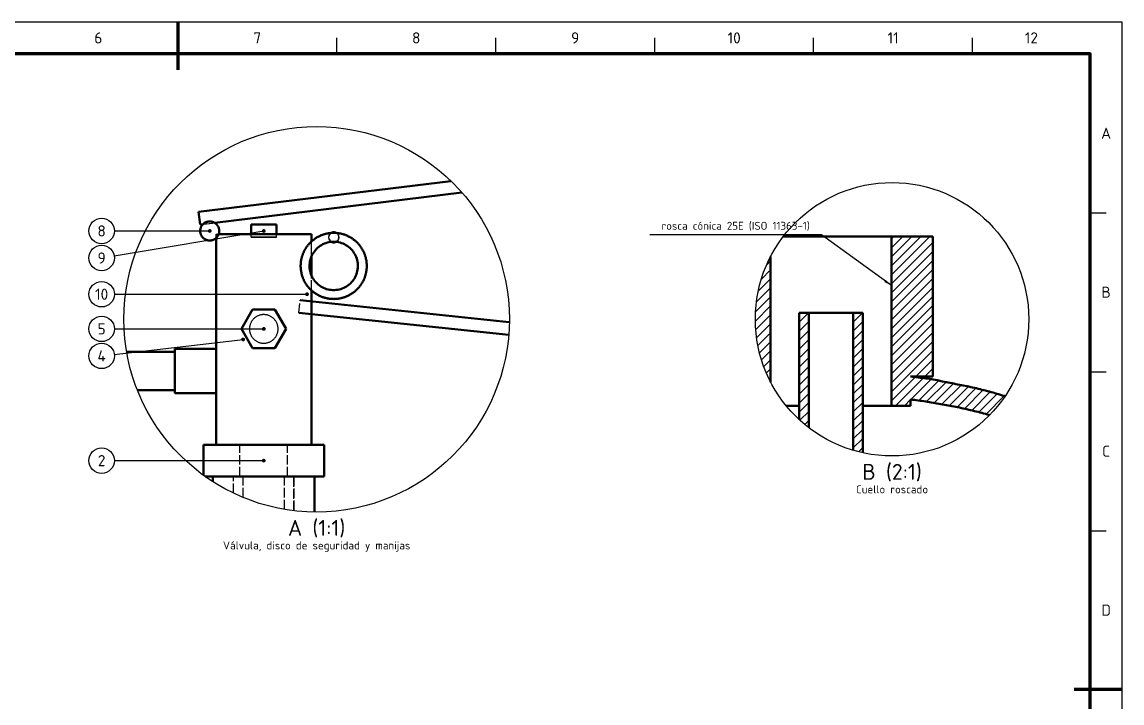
# Model space of a CAD drawing. Header units: millimetres. Extents: x 0 to 594, y 0 to 420.
# Drawn here: x 248 to 594, y 205.8 to 420 of the extents above; entities that cross this region are included whole.
import ezdxf
from ezdxf.enums import TextEntityAlignment as Align

# ---------------------------------------------------------------- set-up
doc = ezdxf.new("R2010")
doc.units = ezdxf.units.MM
doc.linetypes.add('ISO02-TRAZOS', pattern=[3.75, 3, -0.75])
for name, color, linetype, lineweight in [('01-VISIBLE', 7, 'CONTINUOUS', 50), ('02-OCULTA', 4, 'ISO02-TRAZOS', 25), ('05-RAYADO', 8, 'CONTINUOUS', 25), ('06-TEXTO', 7, 'CONTINUOUS', 25), ('07-RECUADRO', 7, 'CONTINUOUS', 70), ('08-FINA', 5, 'CONTINUOUS', 25)]:
    doc.layers.add(name, color=color, linetype=linetype, lineweight=lineweight)
doc.styles.add('ISO3098', font='isocpeur.ttf')

msp = doc.modelspace()

# ---------------------------------------------------------------- hatches: boundary and pattern name
at = {"layer": '05-RAYADO'}
h = msp.add_hatch(dxfattribs=at)
h.set_pattern_fill('ANSI31', scale=0.62992)
h.paths.add_polyline_path([(552.208, 296.43), (551.821, 296.536), (551.435, 296.64), (551.048, 296.743), (550.661, 296.846), (550.274, 296.947), (549.887, 297.048), (549.499, 297.147), (549.111, 297.246), (548.723, 297.343), (548.335, 297.44), (547.946, 297.536), (547.557, 297.63), (547.168, 297.724), (546.779, 297.817), (546.39, 297.909), (546, 298), (545.61, 298.09), (545.22, 298.179), (544.829, 298.268), (544.439, 298.355), (544.048, 298.442), (543.657, 298.527), (543.266, 298.612), (542.875, 298.695), (542.483, 298.778), (542.091, 298.86), (541.699, 298.941), (541.307, 299.022), (540.915, 299.101), (540.523, 299.179), (540.13, 299.257), (539.737, 299.333), (539.344, 299.409), (538.951, 299.484), (538.558, 299.558), (538.164, 299.631), (537.771, 299.703), (537.377, 299.774), (536.983, 299.845), (536.589, 299.915), (536.194, 299.983), (535.8, 300.051), (535.405, 300.118), (535.011, 300.184), (534.616, 300.25), (534.221, 300.314), (533.826, 300.378), (533.43, 300.441), (533.035, 300.503), (532.64, 300.564), (532.244, 300.624), (531.848, 300.683), (531.452, 300.742), (531.056, 300.8), (530.66, 300.856), (530.264, 300.912), (529.867, 300.968), (529.471, 301.022), (529.074, 301.076), (528.678, 301.128), (528.281, 301.18), (527.884, 301.231), (527.487, 301.281), (527.487, 299.284), (521.467, 299.284), (521.467, 352.5), (534.467, 352.5), (534.467, 308.5), (527.487, 308.5), (527.487, 308.498), (527.885, 308.448), (528.283, 308.399), (528.681, 308.349), (529.079, 308.3), (529.477, 308.25), (529.875, 308.2), (530.273, 308.15), (530.671, 308.1), (531.069, 308.05), (531.466, 307.999), (531.864, 307.949), (532.262, 307.898), (532.66, 307.846), (533.058, 307.794), (533.455, 307.742), (533.853, 307.689), (534.25, 307.635), (534.648, 307.58), (535.045, 307.523), (535.441, 307.462), (535.836, 307.395), (536.227, 307.303), (536.602, 307.163), (536.991, 307.063), (537.382, 306.977), (537.775, 306.895), (538.168, 306.816), (538.562, 306.738), (538.955, 306.662), (539.349, 306.586), (539.743, 306.51), (540.137, 306.434), (540.531, 306.359), (540.925, 306.283), (541.319, 306.208), (541.712, 306.132), (542.106, 306.056), (542.5, 305.98), (542.894, 305.903), (543.287, 305.826), (543.681, 305.748), (544.074, 305.669), (544.467, 305.59), (544.86, 305.51), (545.253, 305.429), (545.646, 305.348), (546.038, 305.264), (546.43, 305.18), (546.822, 305.094), (547.214, 305.007), (547.605, 304.918), (547.996, 304.828), (548.386, 304.736), (548.776, 304.643), (549.166, 304.549), (549.555, 304.453), (549.944, 304.355), (550.333, 304.256), (550.721, 304.155), (551.109, 304.053), (551.497, 303.949), (551.884, 303.845), (552.271, 303.738), (552.657, 303.631), (553.043, 303.523), (553.429, 303.414), (553.815, 303.303), (554.2, 303.192), (554.585, 303.081), (554.97, 302.969), (555.355, 302.856), (555.74, 302.742), (556.125, 302.628), (556.509, 302.514), (556.893, 302.398), (557.209, 302.303), (556.823, 301.74), (556.205, 300.885), (555.566, 300.045), (554.906, 299.221), (554.227, 298.414), (553.528, 297.623), (552.809, 296.85), (552.359, 296.389)])
h = msp.add_hatch(dxfattribs=at)
h.set_pattern_fill('ANSI31', scale=0.62992)
h.paths.add_polyline_path([(483.467, 306.765), (483.258, 307.167), (482.795, 308.115), (482.356, 309.075), (481.94, 310.045), (481.548, 311.025), (481.18, 312.014), (480.837, 313.012), (480.518, 314.018), (480.224, 315.031), (479.955, 316.052), (479.711, 317.079), (479.493, 318.111), (479.3, 319.149), (479.132, 320.191), (478.99, 321.236), (478.874, 322.285), (478.783, 323.337), (478.718, 324.39), (478.68, 325.445), (478.667, 326.5), (478.68, 327.555), (478.718, 328.61), (478.783, 329.663), (478.874, 330.715), (478.99, 331.764), (479.132, 332.809), (479.3, 333.851), (479.493, 334.889), (479.711, 335.921), (479.955, 336.948), (480.224, 337.969), (480.518, 338.982), (480.837, 339.988), (481.18, 340.986), (481.548, 341.975), (481.94, 342.955), (482.356, 343.925), (482.795, 344.885), (483.258, 345.833), (483.467, 346.235)])
h = msp.add_hatch(dxfattribs=at)
h.set_pattern_fill('ANSI31', scale=0.62992)
h.paths.add_polyline_path([(492.467, 328.5), (495.467, 328.5), (495.467, 292.407), (495.212, 292.601), (494.388, 293.261), (493.58, 293.94), (492.79, 294.639), (492.467, 294.939)])
h = msp.add_hatch(dxfattribs=at)
h.set_pattern_fill('ANSI31', scale=0.62992)
h.paths.add_polyline_path([(512.467, 328.5), (512.467, 284.498), (512.245, 284.545), (511.219, 284.789), (510.198, 285.058), (509.467, 285.27), (509.467, 328.5)])
at = {"layer": '08-FINA'}
h = msp.add_hatch(color=7, dxfattribs=at)
h.dxf.hatch_style = 1
edge = h.paths.add_edge_path()
edge.add_arc((307.042, 354.273), 0.6, 0, 360)
h = msp.add_hatch(color=7, dxfattribs=at)
h.dxf.hatch_style = 1
edge = h.paths.add_edge_path()
edge.add_arc((324.042, 354.273), 0.6, 0, 360)
h = msp.add_hatch(color=7, dxfattribs=at)
h.dxf.hatch_style = 1
h.paths.add_polyline_path([(521.467, 337.1), (519.68, 338.894), (519.21, 338.247)])
h = msp.add_hatch(color=7, dxfattribs=at)
h.dxf.hatch_style = 1
edge = h.paths.add_edge_path()
edge.add_arc((337.642, 334.373), 0.6, 0, 360)
h = msp.add_hatch(color=7, dxfattribs=at)
h.dxf.hatch_style = 1
edge = h.paths.add_edge_path()
edge.add_arc((324.042, 323.467), 0.6, 0, 360)
h = msp.add_hatch(color=7, dxfattribs=at)
h.dxf.hatch_style = 1
edge = h.paths.add_edge_path()
edge.add_arc((317.542, 320.155), 0.6, 0, 360)
h = msp.add_hatch(color=7, dxfattribs=at)
h.dxf.hatch_style = 1
edge = h.paths.add_edge_path()
edge.add_arc((324.042, 282.037), 0.6, 0, 360)

# ---------------------------------------------------------------- linework, layer by layer
at = {"layer": '01-VISIBLE'}
for points in [[(303.554, 360.244), (382.902, 369.986)], [(308.605, 356.834), (386.326, 366.377)], [(304.042, 356.273), (303.554, 360.244)], [(310.042, 354.273), (310.035, 354.474), (310.015, 354.673), (309.982, 354.871), (309.935, 355.066), (309.876, 355.258), (309.804, 355.445), (309.719, 355.626), (309.623, 355.802), (309.515, 355.971), (309.396, 356.133), (309.267, 356.286), (309.127, 356.43), (308.979, 356.564), (308.821, 356.689), (308.656, 356.802), (308.483, 356.904), (308.304, 356.995), (308.12, 357.073), (307.93, 357.139), (307.737, 357.192), (307.541, 357.232), (307.342, 357.258), (307.142, 357.272), (306.941, 357.272), (306.741, 357.258), (306.543, 357.232), (306.346, 357.192), (306.153, 357.139), (305.963, 357.073), (305.779, 356.995), (305.6, 356.904), (305.427, 356.802), (305.262, 356.689), (305.105, 356.564), (304.956, 356.43), (304.817, 356.286), (304.687, 356.133), (304.568, 355.971), (304.46, 355.802), (304.364, 355.626), (304.28, 355.445), (304.208, 355.258), (304.148, 355.066), (304.102, 354.871), (304.068, 354.673), (304.048, 354.474), (304.042, 354.273), (304.048, 354.073), (304.068, 353.874), (304.102, 353.676), (304.148, 353.481), (304.208, 353.289), (304.28, 353.102), (304.364, 352.92), (304.46, 352.745), (304.568, 352.576), (304.687, 352.414), (304.817, 352.261), (304.956, 352.117), (305.105, 351.982), (305.262, 351.858), (305.427, 351.745), (305.6, 351.643), (305.779, 351.552), (305.963, 351.474), (306.153, 351.408), (306.346, 351.355), (306.543, 351.315), (306.741, 351.289), (306.941, 351.275), (307.142, 351.275), (307.342, 351.289), (307.541, 351.315), (307.737, 351.355), (307.93, 351.408), (308.12, 351.474), (308.304, 351.552), (308.483, 351.643), (308.656, 351.745), (308.821, 351.858), (308.979, 351.982), (309.127, 352.117), (309.267, 352.261), (309.396, 352.414), (309.515, 352.576), (309.623, 352.745), (309.719, 352.92), (309.804, 353.102), (309.876, 353.289), (309.935, 353.481), (309.982, 353.676), (310.015, 353.874), (310.035, 354.073), (310.042, 354.273)], [(304.042, 356.273), (304.905, 356.379)], [(309.87, 353.273), (310.399, 353.273), (310.927, 353.273), (311.456, 353.273), (311.984, 353.273), (312.513, 353.273), (313.042, 353.273)], [(313.042, 353.273), (335.042, 353.273)], [(320.042, 356.273), (320.542, 356.273), (321.042, 356.273), (321.542, 356.273), (322.042, 356.273), (322.542, 356.273), (323.042, 356.273), (323.542, 356.273), (324.042, 356.273), (324.542, 356.273), (325.042, 356.273), (325.542, 356.273), (326.042, 356.273), (326.542, 356.273), (327.042, 356.273), (327.542, 356.273), (328.042, 356.273)], [(320.042, 353.273), (320.042, 356.273)], [(328.042, 353.273), (328.042, 356.273)], [(339.042, 353.273), (338.47, 353.273), (337.899, 353.273), (337.327, 353.273), (336.756, 353.273), (336.185, 353.273), (335.613, 353.273), (335.042, 353.273)], [(345.21, 353.64), (345.01, 353.622), (344.811, 353.6), (344.613, 353.575), (344.414, 353.545), (344.217, 353.512), (344.02, 353.475), (343.824, 353.434), (343.629, 353.39), (343.435, 353.341), (343.241, 353.289), (343.049, 353.234), (342.858, 353.174), (342.668, 353.111), (342.479, 353.044), (342.291, 352.974), (342.105, 352.9), (341.921, 352.822), (341.738, 352.741), (341.556, 352.656), (341.376, 352.568), (341.198, 352.477), (341.022, 352.382), (340.848, 352.284), (340.675, 352.182), (340.505, 352.077), (340.336, 351.969), (340.17, 351.857), (340.006, 351.743), (339.844, 351.625), (339.684, 351.504), (339.527, 351.38), (339.372, 351.253), (339.219, 351.123), (339.07, 350.99), (338.922, 350.855), (338.778, 350.716), (338.636, 350.575), (338.496, 350.431), (338.36, 350.284), (338.226, 350.135), (338.096, 349.983), (337.968, 349.829), (337.843, 349.672), (337.722, 349.513), (337.603, 349.352), (337.488, 349.189), (337.375, 349.023), (337.266, 348.855), (337.16, 348.685), (337.058, 348.513), (336.959, 348.339), (336.863, 348.163), (336.77, 347.985), (336.681, 347.806), (336.596, 347.625), (336.514, 347.442), (336.435, 347.258), (336.36, 347.072), (336.289, 346.885), (336.221, 346.697), (336.157, 346.507), (336.097, 346.316), (336.04, 346.124), (335.987, 345.931), (335.938, 345.737), (335.892, 345.542), (335.85, 345.346), (335.812, 345.15), (335.778, 344.952), (335.748, 344.754), (335.721, 344.556), (335.698, 344.357), (335.679, 344.158), (335.664, 343.958), (335.653, 343.758), (335.646, 343.558), (335.642, 343.358), (335.642, 343.157), (335.646, 342.957), (335.654, 342.757), (335.666, 342.557), (335.682, 342.358), (335.702, 342.158), (335.725, 341.959), (335.752, 341.761), (335.783, 341.563), (335.818, 341.366), (335.857, 341.17), (335.899, 340.974), (335.945, 340.779), (335.995, 340.585), (336.049, 340.392), (336.106, 340.2), (336.167, 340.009), (336.232, 339.82), (336.3, 339.632), (336.372, 339.445), (336.448, 339.259), (336.527, 339.075), (336.609, 338.893), (336.695, 338.712), (336.785, 338.533), (336.878, 338.356), (336.974, 338.18), (337.074, 338.007), (337.177, 337.835), (337.283, 337.665), (337.393, 337.498), (337.506, 337.332), (337.622, 337.169), (337.741, 337.008), (337.863, 336.849), (337.988, 336.693), (338.116, 336.539), (338.248, 336.388), (338.382, 336.239), (338.518, 336.093), (338.658, 335.949), (338.8, 335.809), (338.946, 335.671), (339.093, 335.535), (339.243, 335.403), (339.396, 335.274), (339.552, 335.147), (339.709, 335.024), (339.869, 334.903), (340.032, 334.786), (340.196, 334.672), (340.363, 334.561), (340.532, 334.453), (340.702, 334.349), (340.875, 334.248), (341.05, 334.15), (341.227, 334.055), (341.405, 333.964), (341.585, 333.877), (341.767, 333.793), (341.95, 333.712), (342.135, 333.635), (342.321, 333.562), (342.509, 333.492), (342.698, 333.426), (342.888, 333.363), (343.08, 333.304), (343.272, 333.249), (343.466, 333.198), (343.66, 333.15), (343.855, 333.106), (344.052, 333.066), (344.248, 333.029), (344.446, 332.997), (344.644, 332.968), (344.843, 332.943), (345.042, 332.922), (345.241, 332.904), (345.441, 332.891), (345.641, 332.881), (345.841, 332.875), (346.042, 332.873), (346.242, 332.875), (346.442, 332.881), (346.642, 332.891), (346.842, 332.904), (347.041, 332.922), (347.24, 332.943), (347.439, 332.968), (347.637, 332.997), (347.835, 333.029), (348.032, 333.066), (348.228, 333.106), (348.423, 333.15), (348.618, 333.198), (348.811, 333.249), (349.004, 333.304), (349.195, 333.363), (349.385, 333.426), (349.574, 333.492), (349.762, 333.562), (349.948, 333.635), (350.133, 333.712), (350.317, 333.793), (350.498, 333.877), (350.678, 333.964), (350.857, 334.055), (351.033, 334.15), (351.208, 334.248), (351.381, 334.349), (351.552, 334.453), (351.721, 334.561), (351.887, 334.672), (352.052, 334.786), (352.214, 334.903), (352.374, 335.024), (352.532, 335.147), (352.687, 335.274), (352.84, 335.403), (352.99, 335.535), (353.138, 335.671), (353.283, 335.809), (353.425, 335.949), (353.565, 336.093), (353.702, 336.239), (353.836, 336.388), (353.967, 336.539), (354.095, 336.693), (354.22, 336.849), (354.342, 337.008), (354.462, 337.169), (354.578, 337.332), (354.69, 337.498), (354.8, 337.665), (354.906, 337.835), (355.009, 338.007), (355.109, 338.18), (355.206, 338.356), (355.299, 338.533), (355.388, 338.712), (355.474, 338.893), (355.557, 339.075), (355.636, 339.259), (355.711, 339.445), (355.783, 339.632), (355.852, 339.82), (355.916, 340.009), (355.977, 340.2), (356.035, 340.392), (356.088, 340.585), (356.138, 340.779), (356.184, 340.974), (356.227, 341.17), (356.265, 341.366), (356.3, 341.563), (356.331, 341.761), (356.358, 341.959), (356.382, 342.158), (356.401, 342.358), (356.417, 342.557), (356.429, 342.757), (356.437, 342.957), (356.441, 343.157), (356.441, 343.358), (356.438, 343.558), (356.43, 343.758), (356.419, 343.958), (356.404, 344.158), (356.385, 344.357), (356.362, 344.556), (356.336, 344.754), (356.305, 344.952), (356.271, 345.15), (356.233, 345.346), (356.191, 345.542), (356.146, 345.737), (356.096, 345.931), (356.043, 346.124), (355.987, 346.316), (355.926, 346.507), (355.862, 346.697), (355.794, 346.885), (355.723, 347.072), (355.648, 347.258), (355.57, 347.442), (355.488, 347.625), (355.402, 347.806), (355.313, 347.985), (355.221, 348.163), (355.125, 348.339), (355.026, 348.513), (354.923, 348.685), (354.817, 348.855), (354.708, 349.023), (354.596, 349.189), (354.48, 349.352), (354.362, 349.513), (354.24, 349.672), (354.115, 349.829), (353.988, 349.983), (353.857, 350.135), (353.723, 350.284), (353.587, 350.431), (353.448, 350.575), (353.306, 350.716), (353.161, 350.855), (353.014, 350.99), (352.864, 351.123), (352.712, 351.253), (352.557, 351.38), (352.399, 351.504), (352.24, 351.625), (352.078, 351.743), (351.914, 351.857), (351.747, 351.969), (351.579, 352.077), (351.408, 352.182), (351.236, 352.284), (351.061, 352.382), (350.885, 352.477), (350.707, 352.568), (350.527, 352.656), (350.346, 352.741), (350.163, 352.822), (349.978, 352.9), (349.792, 352.974), (349.604, 353.044), (349.416, 353.111), (349.226, 353.174), (349.034, 353.234), (348.842, 353.289), (348.649, 353.341), (348.454, 353.39), (348.259, 353.434), (348.063, 353.475), (347.866, 353.512), (347.669, 353.545), (347.471, 353.575), (347.272, 353.6), (347.073, 353.622), (346.874, 353.64)], [(339.042, 350.965), (339.042, 353.273)], [(346.042, 353.873), (345.969, 353.872), (345.896, 353.867), (345.824, 353.859), (345.752, 353.847), (345.68, 353.832), (345.61, 353.814), (345.54, 353.793), (345.471, 353.768), (345.404, 353.741), (345.338, 353.71), (345.273, 353.677), (345.21, 353.64)], [(346.042, 353.673), (345.972, 353.673), (345.903, 353.673), (345.833, 353.671), (345.764, 353.67), (345.695, 353.668), (345.625, 353.665), (345.556, 353.662), (345.487, 353.659), (345.417, 353.655), (345.348, 353.65), (345.279, 353.645), (345.21, 353.64)], [(346.874, 353.64), (346.811, 353.677), (346.746, 353.71), (346.68, 353.741), (346.612, 353.768), (346.543, 353.793), (346.474, 353.814), (346.403, 353.832), (346.332, 353.847), (346.26, 353.859), (346.187, 353.867), (346.115, 353.872), (346.042, 353.873)], [(346.874, 353.64), (346.804, 353.645), (346.735, 353.65), (346.666, 353.655), (346.597, 353.659), (346.527, 353.662), (346.458, 353.665), (346.389, 353.668), (346.319, 353.67), (346.25, 353.671), (346.18, 353.673), (346.111, 353.673), (346.042, 353.673)], [(309.042, 287.037), (309.042, 352.037)], [(346.042, 350.873), (346.544, 350.857), (347.044, 350.807), (347.54, 350.724), (348.029, 350.609), (348.509, 350.462), (348.979, 350.283), (349.436, 350.073), (349.878, 349.834), (350.303, 349.566), (350.71, 349.271), (351.096, 348.949), (351.46, 348.603), (351.8, 348.233), (352.115, 347.842), (352.404, 347.43), (352.665, 347.001), (352.897, 346.555), (353.099, 346.095), (353.27, 345.622), (353.409, 345.139), (353.516, 344.648), (353.591, 344.151), (353.632, 343.65), (353.641, 343.148), (353.616, 342.646), (353.558, 342.147), (353.467, 341.652), (353.343, 341.165), (353.188, 340.687), (353.002, 340.221), (352.785, 339.767), (352.538, 339.329), (352.263, 338.909), (351.961, 338.507), (351.633, 338.126), (351.281, 337.768), (350.905, 337.434), (350.509, 337.125), (350.093, 336.843), (349.659, 336.589), (349.209, 336.365), (348.746, 336.171), (348.27, 336.008), (347.785, 335.876), (347.293, 335.777), (346.794, 335.711), (346.293, 335.678), (345.79, 335.678), (345.289, 335.711), (344.791, 335.777), (344.298, 335.876), (343.813, 336.008), (343.338, 336.171), (342.874, 336.365), (342.424, 336.589), (341.991, 336.843), (341.574, 337.125), (341.178, 337.434), (340.803, 337.768), (340.45, 338.126), (340.122, 338.507), (339.82, 338.909), (339.545, 339.329), (339.299, 339.767), (339.082, 340.221), (338.895, 340.687), (338.74, 341.165), (338.617, 341.652), (338.526, 342.147), (338.468, 342.646), (338.443, 343.148), (338.451, 343.65), (338.493, 344.151), (338.567, 344.648), (338.674, 345.139), (338.814, 345.622), (338.985, 346.095), (339.187, 346.555), (339.418, 347.001), (339.679, 347.43), (339.968, 347.842), (340.283, 348.233), (340.623, 348.603), (340.987, 348.949), (341.374, 349.271), (341.78, 349.566), (342.205, 349.834), (342.647, 350.073), (343.104, 350.283), (343.574, 350.462), (344.054, 350.609), (344.544, 350.724), (345.039, 350.807), (345.539, 350.857), (346.042, 350.873)], [(346.042, 350.873), (345.982, 350.873), (345.923, 350.873), (345.864, 350.871), (345.804, 350.87), (345.745, 350.868), (345.686, 350.865), (345.627, 350.862), (345.567, 350.859), (345.508, 350.855), (345.449, 350.85), (345.39, 350.845), (345.331, 350.84)], [(345.331, 350.84), (345.443, 350.79), (345.558, 350.748), (345.677, 350.716), (345.797, 350.692), (345.919, 350.678), (346.042, 350.673), (346.164, 350.678), (346.286, 350.692), (346.407, 350.716), (346.525, 350.748), (346.641, 350.79), (346.753, 350.84)], [(346.753, 350.84), (346.694, 350.845), (346.634, 350.85), (346.575, 350.855), (346.516, 350.859), (346.457, 350.862), (346.398, 350.865), (346.338, 350.868), (346.279, 350.87), (346.22, 350.871), (346.16, 350.873), (346.101, 350.873), (346.042, 350.873)], [(521.467, 352.5), (520.863, 352.5), (520.26, 352.5), (519.657, 352.5), (519.054, 352.5), (518.451, 352.5), (517.848, 352.5), (517.244, 352.5), (516.641, 352.5), (516.038, 352.5), (515.435, 352.5), (514.832, 352.5), (514.229, 352.5), (513.625, 352.5), (513.022, 352.5), (512.419, 352.5), (511.816, 352.5), (511.213, 352.5), (510.61, 352.5), (510.006, 352.5), (509.403, 352.5), (508.8, 352.5), (508.197, 352.5), (507.594, 352.5), (506.99, 352.5), (506.387, 352.5), (505.784, 352.5), (505.181, 352.5), (504.578, 352.5), (503.975, 352.5), (503.371, 352.5), (502.768, 352.5), (502.165, 352.5), (501.562, 352.5), (500.959, 352.5), (500.356, 352.5), (499.752, 352.5), (499.149, 352.5), (498.546, 352.5), (497.943, 352.5), (497.34, 352.5), (496.737, 352.5), (496.133, 352.5), (495.53, 352.5), (494.927, 352.5), (494.324, 352.5), (493.721, 352.5), (493.117, 352.5), (492.514, 352.5), (491.911, 352.5), (491.308, 352.5), (490.705, 352.5), (490.102, 352.5), (489.498, 352.5), (488.895, 352.5), (488.292, 352.5), (487.689, 352.5), (487.422, 352.5)], [(534.467, 352.5), (521.467, 352.5)], [(521.467, 352.5), (521.467, 299.284)], [(534.467, 308.5), (534.467, 352.5)], [(339.042, 340.314), (339.042, 346.233)], [(483.467, 306.765), (483.467, 346.235)], [(335.482, 332.5), (401.28, 325.584)], [(339.042, 287.037), (339.042, 335.582)], [(320.542, 329.529), (317.042, 323.467)], [(327.542, 329.529), (320.542, 329.529)], [(331.042, 323.467), (327.542, 329.529)], [(335.064, 328.522), (401.088, 321.582)], [(492.467, 294.939), (492.467, 328.5)], [(495.467, 328.5), (492.467, 328.5)], [(509.467, 328.5), (508.858, 328.5), (508.249, 328.5), (507.641, 328.5), (507.032, 328.5), (506.423, 328.5), (505.814, 328.5), (505.206, 328.5), (504.597, 328.5), (503.988, 328.5), (503.38, 328.5), (502.771, 328.5), (502.162, 328.5), (501.554, 328.5), (500.945, 328.5), (500.336, 328.5), (499.728, 328.5), (499.119, 328.5), (498.51, 328.5), (497.901, 328.5), (497.293, 328.5), (496.684, 328.5), (496.075, 328.5), (495.467, 328.5)], [(495.467, 292.407), (495.467, 328.5)], [(512.467, 328.5), (509.467, 328.5)], [(509.467, 285.27), (509.467, 328.5)], [(512.467, 284.498), (512.467, 328.5)], [(317.042, 323.467), (320.542, 317.405)], [(327.542, 317.405), (331.042, 323.467)], [(296.042, 316.22), (280.921, 316.22)], [(296.042, 303.22), (296.042, 303.72), (296.042, 304.22), (296.042, 304.72), (296.042, 305.22), (296.042, 305.72), (296.042, 306.22), (296.042, 306.72), (296.042, 307.22), (296.042, 307.72), (296.042, 308.22), (296.042, 308.72), (296.042, 309.22), (296.042, 309.72), (296.042, 310.22), (296.042, 310.72), (296.042, 311.22), (296.042, 311.72), (296.042, 312.22), (296.042, 312.72), (296.042, 313.22), (296.042, 313.72), (296.042, 314.22), (296.042, 314.72), (296.042, 315.22), (296.042, 315.72), (296.042, 316.22), (296.042, 316.72), (296.042, 317.22)], [(309.042, 317.22), (296.042, 317.22)], [(320.542, 317.405), (327.542, 317.405)], [(527.487, 308.498), (527.487, 308.5)], [(534.467, 308.5), (527.487, 308.5)], [(534.467, 308.5), (533.832, 308.5), (533.198, 308.5), (532.563, 308.5), (531.928, 308.5), (531.294, 308.5), (530.659, 308.5), (530.025, 308.5), (529.39, 308.5), (528.756, 308.5), (528.121, 308.5), (527.487, 308.5)], [(557.209, 302.303), (556.893, 302.398), (556.317, 302.571), (555.74, 302.742), (555.163, 302.912), (554.585, 303.081), (554.007, 303.248), (553.429, 303.414), (552.85, 303.577), (552.271, 303.738), (551.69, 303.897), (551.109, 304.053), (550.527, 304.206), (549.944, 304.355), (549.361, 304.501), (548.776, 304.643), (548.191, 304.782), (547.605, 304.918), (547.018, 305.051), (546.43, 305.18), (545.842, 305.306), (545.253, 305.429), (544.664, 305.55), (544.074, 305.669), (543.484, 305.787), (542.894, 305.903), (542.303, 306.018), (541.712, 306.132), (541.122, 306.245), (540.531, 306.359), (539.94, 306.472), (539.349, 306.586), (538.758, 306.7), (538.168, 306.816), (537.579, 306.936), (536.991, 307.063), (536.413, 307.229), (535.836, 307.395), (535.243, 307.493), (534.648, 307.58), (534.052, 307.662), (533.455, 307.742), (532.859, 307.82), (532.262, 307.898), (531.665, 307.974), (531.069, 308.05), (530.472, 308.125), (529.875, 308.2), (529.278, 308.275), (528.681, 308.349), (528.084, 308.424), (527.487, 308.498)], [(296.042, 304.22), (284.288, 304.22)], [(309.042, 303.22), (296.042, 303.22)], [(527.487, 299.284), (527.487, 301.281)], [(527.487, 301.281), (528.082, 301.206), (528.678, 301.128), (529.273, 301.049), (529.867, 300.968), (530.462, 300.885), (531.056, 300.8), (531.65, 300.713), (532.244, 300.624), (532.837, 300.533), (533.43, 300.441), (534.023, 300.346), (534.616, 300.25), (535.208, 300.151), (535.8, 300.051), (536.392, 299.949), (536.983, 299.845), (537.574, 299.739), (538.164, 299.631), (538.754, 299.521), (539.344, 299.409), (539.934, 299.295), (540.523, 299.179), (541.111, 299.061), (541.699, 298.941), (542.287, 298.819), (542.875, 298.695), (543.462, 298.57), (544.048, 298.442), (544.634, 298.311), (545.22, 298.179), (545.805, 298.045), (546.39, 297.909), (546.974, 297.771), (547.557, 297.63), (548.141, 297.488), (548.723, 297.343), (549.305, 297.196), (549.887, 297.048), (550.468, 296.896), (551.048, 296.743), (551.628, 296.588), (552.208, 296.43), (552.359, 296.389)], [(492.467, 299.284), (491.867, 299.284), (491.267, 299.284), (490.667, 299.284), (490.067, 299.284), (489.467, 299.284), (488.867, 299.284), (488.377, 299.284)], [(521.467, 299.284), (520.867, 299.284), (520.267, 299.284), (519.667, 299.284), (519.067, 299.284), (518.467, 299.284), (517.867, 299.284), (517.267, 299.284), (516.667, 299.284), (516.067, 299.284), (515.467, 299.284), (514.867, 299.284), (514.267, 299.284), (513.667, 299.284), (513.067, 299.284), (512.467, 299.284)], [(527.487, 299.284), (521.467, 299.284)], [(305.042, 287.037), (305.542, 287.037), (306.042, 287.037), (306.542, 287.037), (307.042, 287.037), (307.542, 287.037), (308.042, 287.037), (308.542, 287.037), (309.042, 287.037), (309.542, 287.037), (310.042, 287.037), (310.542, 287.037), (311.042, 287.037), (311.542, 287.037), (312.042, 287.037), (312.542, 287.037), (313.042, 287.037), (313.542, 287.037), (314.042, 287.037), (314.542, 287.037), (315.042, 287.037), (315.542, 287.037), (316.042, 287.037), (316.542, 287.037), (317.042, 287.037), (317.542, 287.037), (318.042, 287.037), (318.542, 287.037), (319.042, 287.037), (319.542, 287.037), (320.042, 287.037), (320.542, 287.037), (321.042, 287.037), (321.542, 287.037), (322.042, 287.037), (322.542, 287.037), (323.042, 287.037), (323.542, 287.037), (324.042, 287.037), (324.542, 287.037), (325.042, 287.037), (325.542, 287.037), (326.042, 287.037), (326.542, 287.037), (327.042, 287.037), (327.542, 287.037), (328.042, 287.037), (328.542, 287.037), (329.042, 287.037), (329.542, 287.037), (330.042, 287.037), (330.542, 287.037), (331.042, 287.037), (331.542, 287.037), (332.042, 287.037), (332.542, 287.037), (333.042, 287.037), (333.542, 287.037), (334.042, 287.037), (334.542, 287.037), (335.042, 287.037), (335.542, 287.037), (336.042, 287.037), (336.542, 287.037), (337.042, 287.037), (337.542, 287.037), (338.042, 287.037), (338.542, 287.037), (339.042, 287.037), (339.542, 287.037), (340.042, 287.037), (340.542, 287.037), (341.042, 287.037), (341.542, 287.037), (342.042, 287.037), (342.542, 287.037), (343.042, 287.037)], [(305.042, 277.452), (305.042, 287.037)], [(343.042, 277.037), (343.042, 287.037)], [(305.615, 277.037), (306.042, 277.037), (306.542, 277.037), (307.042, 277.037), (307.542, 277.037), (308.042, 277.037), (308.542, 277.037), (309.042, 277.037), (309.542, 277.037), (310.042, 277.037), (310.542, 277.037), (311.042, 277.037), (311.542, 277.037), (312.042, 277.037), (312.542, 277.037), (313.042, 277.037), (313.542, 277.037), (314.042, 277.037), (314.542, 277.037), (315.042, 277.037), (315.542, 277.037), (316.042, 277.037), (316.542, 277.037), (317.042, 277.037), (317.542, 277.037), (318.042, 277.037), (318.542, 277.037), (319.042, 277.037), (319.542, 277.037), (320.042, 277.037), (320.542, 277.037), (321.042, 277.037), (321.542, 277.037), (322.042, 277.037), (322.542, 277.037), (323.042, 277.037), (323.542, 277.037), (324.042, 277.037), (324.542, 277.037), (325.042, 277.037), (325.542, 277.037), (326.042, 277.037), (326.542, 277.037), (327.042, 277.037), (327.542, 277.037), (328.042, 277.037), (328.542, 277.037), (329.042, 277.037), (329.542, 277.037), (330.042, 277.037), (330.542, 277.037), (331.042, 277.037), (331.542, 277.037), (332.042, 277.037), (332.542, 277.037), (333.042, 277.037), (333.542, 277.037), (334.042, 277.037), (334.542, 277.037), (335.042, 277.037), (335.542, 277.037), (336.042, 277.037), (336.542, 277.037), (337.042, 277.037), (337.542, 277.037), (338.042, 277.037), (338.542, 277.037), (339.042, 277.037), (339.542, 277.037), (340.042, 277.037), (340.542, 277.037), (341.042, 277.037), (341.542, 277.037), (342.042, 277.037), (342.542, 277.037), (343.042, 277.037)], [(308.042, 275.405), (308.042, 277.037)], [(340.042, 265.883), (340.042, 277.037)]]:
    msp.add_lwpolyline(points, dxfattribs=at)
at = {"layer": '02-OCULTA'}
for points in [[(303.554, 360.244), (382.902, 369.986)], [(304.042, 356.273), (386.326, 366.377)], [(304.042, 356.273), (303.554, 360.244)], [(310.042, 354.273), (310.035, 354.474), (310.015, 354.673), (309.982, 354.871), (309.935, 355.066), (309.876, 355.258), (309.804, 355.445), (309.719, 355.626), (309.623, 355.802), (309.515, 355.971), (309.396, 356.133), (309.267, 356.286), (309.127, 356.43), (308.979, 356.564), (308.821, 356.689), (308.656, 356.802), (308.483, 356.904), (308.304, 356.995), (308.12, 357.073), (307.93, 357.139), (307.737, 357.192), (307.541, 357.232), (307.342, 357.258), (307.142, 357.272), (306.941, 357.272), (306.741, 357.258), (306.543, 357.232), (306.346, 357.192), (306.153, 357.139), (305.963, 357.073), (305.779, 356.995), (305.6, 356.904), (305.427, 356.802), (305.262, 356.689), (305.105, 356.564), (304.956, 356.43), (304.817, 356.286), (304.687, 356.133), (304.568, 355.971), (304.46, 355.802), (304.364, 355.626), (304.28, 355.445), (304.208, 355.258), (304.148, 355.066), (304.102, 354.871), (304.068, 354.673), (304.048, 354.474), (304.042, 354.273), (304.048, 354.073), (304.068, 353.874), (304.102, 353.676), (304.148, 353.481), (304.208, 353.289), (304.28, 353.102), (304.364, 352.92), (304.46, 352.745), (304.568, 352.576), (304.687, 352.414), (304.817, 352.261), (304.956, 352.117), (305.105, 351.982), (305.262, 351.858), (305.427, 351.745), (305.6, 351.643), (305.779, 351.552), (305.963, 351.474), (306.153, 351.408), (306.346, 351.355), (306.543, 351.315), (306.741, 351.289), (306.941, 351.275), (307.142, 351.275), (307.342, 351.289), (307.541, 351.315), (307.737, 351.355), (307.93, 351.408), (308.12, 351.474), (308.304, 351.552), (308.483, 351.643), (308.656, 351.745), (308.821, 351.858), (308.979, 351.982), (309.127, 352.117), (309.267, 352.261), (309.396, 352.414), (309.515, 352.576), (309.623, 352.745), (309.719, 352.92), (309.804, 353.102), (309.876, 353.289), (309.935, 353.481), (309.982, 353.676), (310.015, 353.874), (310.035, 354.073), (310.042, 354.273)], [(304.905, 356.379), (308.605, 356.834)], [(309.042, 352.037), (309.042, 353.273)], [(309.042, 287.037), (309.042, 353.273)], [(309.042, 353.273), (309.18, 353.273), (309.318, 353.273), (309.456, 353.273), (309.594, 353.273), (309.732, 353.273), (309.87, 353.273)], [(309.042, 353.273), (309.542, 353.273), (310.042, 353.273), (310.542, 353.273), (311.042, 353.273), (311.542, 353.273), (312.042, 353.273), (312.542, 353.273), (313.042, 353.273)], [(313.042, 353.273), (335.042, 353.273)], [(328.042, 356.273), (327.542, 356.273), (327.042, 356.273), (326.542, 356.273), (326.042, 356.273), (325.542, 356.273), (325.042, 356.273), (324.542, 356.273), (324.042, 356.273), (323.542, 356.273), (323.042, 356.273), (322.542, 356.273), (322.042, 356.273), (321.542, 356.273), (321.042, 356.273), (320.542, 356.273), (320.042, 356.273)], [(320.042, 352.273), (320.042, 353.273)], [(328.042, 352.273), (328.042, 353.273)], [(339.042, 353.273), (338.542, 353.273), (338.042, 353.273), (337.542, 353.273), (337.042, 353.273), (336.542, 353.273), (336.042, 353.273), (335.542, 353.273), (335.042, 353.273)], [(339.042, 287.037), (339.042, 353.273)], [(347.642, 352.273), (347.629, 352.474), (347.591, 352.671), (347.529, 352.862), (347.444, 353.044), (347.336, 353.214), (347.208, 353.369), (347.062, 353.506), (346.899, 353.624), (346.723, 353.721), (346.536, 353.795), (346.341, 353.845), (346.142, 353.87), (345.941, 353.87), (345.742, 353.845), (345.547, 353.795), (345.36, 353.721), (345.184, 353.624), (345.022, 353.506), (344.875, 353.369), (344.747, 353.214), (344.64, 353.044), (344.554, 352.862), (344.492, 352.671), (344.454, 352.474), (344.442, 352.273), (344.454, 352.073), (344.492, 351.876), (344.554, 351.684), (344.64, 351.503), (344.747, 351.333), (344.875, 351.178), (345.022, 351.041), (345.184, 350.923), (345.36, 350.826), (345.547, 350.752), (345.742, 350.702), (345.941, 350.677), (346.142, 350.677), (346.341, 350.702), (346.536, 350.752), (346.723, 350.826), (346.899, 350.923), (347.062, 351.041), (347.208, 351.178), (347.336, 351.333), (347.444, 351.503), (347.529, 351.684), (347.591, 351.876), (347.629, 352.073), (347.642, 352.273)], [(345.21, 353.64), (344.786, 353.265), (344.519, 352.765), (344.443, 352.204), (344.567, 351.652), (344.876, 351.177), (345.331, 350.84)], [(346.874, 353.64), (347.298, 353.265), (347.564, 352.765), (347.64, 352.204), (347.516, 351.652), (347.207, 351.177), (346.753, 350.84)], [(328.042, 352.273), (327.542, 352.273), (327.042, 352.273), (326.542, 352.273), (326.042, 352.273), (325.542, 352.273), (325.042, 352.273), (324.542, 352.273), (324.042, 352.273), (323.542, 352.273), (323.042, 352.273), (322.542, 352.273), (322.042, 352.273), (321.542, 352.273), (321.042, 352.273), (320.542, 352.273), (320.042, 352.273)], [(320.042, 352.273), (320.542, 352.273), (321.042, 352.273), (321.542, 352.273), (322.042, 352.273), (322.542, 352.273), (323.042, 352.273), (323.542, 352.273), (324.042, 352.273), (324.542, 352.273), (325.042, 352.273), (325.542, 352.273), (326.042, 352.273), (326.542, 352.273), (327.042, 352.273), (327.542, 352.273), (328.042, 352.273)], [(339.042, 346.233), (339.042, 350.965)], [(339.042, 335.582), (339.042, 340.314)], [(335.064, 328.522), (335.482, 332.5)], [(335.064, 328.522), (335.482, 332.5)], [(335.482, 332.5), (401.28, 325.584)], [(320.542, 329.529), (317.042, 323.467)], [(327.542, 329.529), (320.542, 329.529)], [(331.042, 323.467), (327.542, 329.529)], [(328.542, 323.467), (328.537, 323.668), (328.524, 323.868), (328.502, 324.067), (328.47, 324.265), (328.43, 324.462), (328.382, 324.656), (328.325, 324.848), (328.259, 325.038), (328.185, 325.224), (328.102, 325.407), (328.012, 325.586), (327.913, 325.761), (327.807, 325.931), (327.694, 326.096), (327.573, 326.256), (327.446, 326.411), (327.311, 326.559), (327.17, 326.702), (327.023, 326.838), (326.87, 326.968), (326.711, 327.09), (326.547, 327.205), (326.378, 327.313), (326.204, 327.414), (326.026, 327.506), (325.844, 327.59), (325.659, 327.667), (325.47, 327.734), (325.279, 327.794), (325.085, 327.845), (324.889, 327.887), (324.691, 327.92), (324.492, 327.945), (324.292, 327.96), (324.092, 327.967), (323.891, 327.965), (323.691, 327.954), (323.492, 327.934), (323.293, 327.905), (323.096, 327.867), (322.901, 327.82), (322.708, 327.765), (322.518, 327.702), (322.331, 327.63), (322.147, 327.549), (321.968, 327.461), (321.792, 327.364), (321.62, 327.26), (321.454, 327.149), (321.292, 327.03), (321.136, 326.904), (320.986, 326.771), (320.842, 326.631), (320.704, 326.486), (320.573, 326.334), (320.449, 326.177), (320.332, 326.014), (320.222, 325.846), (320.12, 325.674), (320.025, 325.497), (319.939, 325.316), (319.861, 325.131), (319.791, 324.943), (319.729, 324.753), (319.676, 324.559), (319.632, 324.364), (319.596, 324.166), (319.57, 323.968), (319.552, 323.768), (319.543, 323.568), (319.543, 323.367), (319.552, 323.167), (319.57, 322.967), (319.596, 322.768), (319.632, 322.571), (319.676, 322.375), (319.729, 322.182), (319.791, 321.991), (319.861, 321.803), (319.939, 321.619), (320.025, 321.438), (320.12, 321.261), (320.222, 321.088), (320.332, 320.921), (320.449, 320.758), (320.573, 320.6), (320.704, 320.449), (320.842, 320.303), (320.986, 320.164), (321.136, 320.031), (321.292, 319.905), (321.454, 319.786), (321.62, 319.674), (321.792, 319.57), (321.968, 319.474), (322.147, 319.385), (322.331, 319.305), (322.518, 319.233), (322.708, 319.169), (322.901, 319.114), (323.096, 319.068), (323.293, 319.03), (323.492, 319.001), (323.691, 318.981), (323.891, 318.97), (324.092, 318.968), (324.292, 318.974), (324.492, 318.99), (324.691, 319.014), (324.889, 319.048), (325.085, 319.09), (325.279, 319.141), (325.47, 319.2), (325.659, 319.268), (325.844, 319.344), (326.026, 319.429), (326.204, 319.521), (326.378, 319.621), (326.547, 319.729), (326.711, 319.844), (326.87, 319.967), (327.023, 320.096), (327.17, 320.233), (327.311, 320.375), (327.446, 320.524), (327.573, 320.678), (327.694, 320.838), (327.807, 321.004), (327.913, 321.174), (328.012, 321.349), (328.102, 321.528), (328.185, 321.711), (328.259, 321.897), (328.325, 322.086), (328.382, 322.278), (328.43, 322.473), (328.47, 322.669), (328.502, 322.867), (328.524, 323.067), (328.537, 323.267), (328.542, 323.467)], [(328.542, 323.467), (328.537, 323.668), (328.524, 323.868), (328.502, 324.067), (328.47, 324.265), (328.43, 324.462), (328.382, 324.656), (328.325, 324.848), (328.259, 325.038), (328.185, 325.224), (328.102, 325.407), (328.012, 325.586), (327.913, 325.761), (327.807, 325.931), (327.694, 326.096), (327.573, 326.256), (327.446, 326.411), (327.311, 326.559), (327.17, 326.702), (327.023, 326.838), (326.87, 326.968), (326.711, 327.09), (326.547, 327.205), (326.378, 327.313), (326.204, 327.414), (326.026, 327.506), (325.844, 327.59), (325.659, 327.667), (325.47, 327.734), (325.279, 327.794), (325.085, 327.845), (324.889, 327.887), (324.691, 327.92), (324.492, 327.945), (324.292, 327.96), (324.092, 327.967), (323.891, 327.965), (323.691, 327.954), (323.492, 327.934), (323.293, 327.905), (323.096, 327.867), (322.901, 327.82), (322.708, 327.765), (322.518, 327.702), (322.331, 327.63), (322.147, 327.549), (321.968, 327.461), (321.792, 327.364), (321.62, 327.26), (321.454, 327.149), (321.292, 327.03), (321.136, 326.904), (320.986, 326.771), (320.842, 326.631), (320.704, 326.486), (320.573, 326.334), (320.449, 326.177), (320.332, 326.014), (320.222, 325.846), (320.12, 325.674), (320.025, 325.497), (319.939, 325.316), (319.861, 325.131), (319.791, 324.943), (319.729, 324.753), (319.676, 324.559), (319.632, 324.364), (319.596, 324.166), (319.57, 323.968), (319.552, 323.768), (319.543, 323.568), (319.543, 323.367), (319.552, 323.167), (319.57, 322.967), (319.596, 322.768), (319.632, 322.571), (319.676, 322.375), (319.729, 322.182), (319.791, 321.991), (319.861, 321.803), (319.939, 321.619), (320.025, 321.438), (320.12, 321.261), (320.222, 321.088), (320.332, 320.921), (320.449, 320.758), (320.573, 320.6), (320.704, 320.449), (320.842, 320.303), (320.986, 320.164), (321.136, 320.031), (321.292, 319.905), (321.454, 319.786), (321.62, 319.674), (321.792, 319.57), (321.968, 319.474), (322.147, 319.385), (322.331, 319.305), (322.518, 319.233), (322.708, 319.169), (322.901, 319.114), (323.096, 319.068), (323.293, 319.03), (323.492, 319.001), (323.691, 318.981), (323.891, 318.97), (324.092, 318.968), (324.292, 318.974), (324.492, 318.99), (324.691, 319.014), (324.889, 319.048), (325.085, 319.09), (325.279, 319.141), (325.47, 319.2), (325.659, 319.268), (325.844, 319.344), (326.026, 319.429), (326.204, 319.521), (326.378, 319.621), (326.547, 319.729), (326.711, 319.844), (326.87, 319.967), (327.023, 320.096), (327.17, 320.233), (327.311, 320.375), (327.446, 320.524), (327.573, 320.678), (327.694, 320.838), (327.807, 321.004), (327.913, 321.174), (328.012, 321.349), (328.102, 321.528), (328.185, 321.711), (328.259, 321.897), (328.325, 322.086), (328.382, 322.278), (328.43, 322.473), (328.47, 322.669), (328.502, 322.867), (328.524, 323.067), (328.537, 323.267), (328.542, 323.467)], [(335.064, 328.522), (401.088, 321.582)], [(317.042, 323.467), (320.542, 317.405)], [(327.542, 317.405), (331.042, 323.467)], [(296.042, 317.22), (296.042, 316.72), (296.042, 316.22), (296.042, 315.72), (296.042, 315.22), (296.042, 314.72), (296.042, 314.22), (296.042, 313.72), (296.042, 313.22), (296.042, 312.72), (296.042, 312.22), (296.042, 311.72), (296.042, 311.22), (296.042, 310.72), (296.042, 310.22), (296.042, 309.72), (296.042, 309.22), (296.042, 308.72), (296.042, 308.22), (296.042, 307.72), (296.042, 307.22), (296.042, 306.72), (296.042, 306.22), (296.042, 305.72), (296.042, 305.22), (296.042, 304.72), (296.042, 304.22), (296.042, 303.72), (296.042, 303.22)], [(296.042, 304.22), (296.042, 304.72), (296.042, 305.22), (296.042, 305.72), (296.042, 306.22), (296.042, 306.72), (296.042, 307.22), (296.042, 307.72), (296.042, 308.22), (296.042, 308.72), (296.042, 309.22), (296.042, 309.72), (296.042, 310.22), (296.042, 310.72), (296.042, 311.22), (296.042, 311.72), (296.042, 312.22), (296.042, 312.72), (296.042, 313.22), (296.042, 313.72), (296.042, 314.22), (296.042, 314.72), (296.042, 315.22), (296.042, 315.72), (296.042, 316.22)], [(296.042, 316.22), (296.042, 315.72), (296.042, 315.22), (296.042, 314.72), (296.042, 314.22), (296.042, 313.72), (296.042, 313.22), (296.042, 312.72), (296.042, 312.22), (296.042, 311.72), (296.042, 311.22), (296.042, 310.72), (296.042, 310.22), (296.042, 309.72), (296.042, 309.22), (296.042, 308.72), (296.042, 308.22), (296.042, 307.72), (296.042, 307.22), (296.042, 306.72), (296.042, 306.22), (296.042, 305.72), (296.042, 305.22), (296.042, 304.72), (296.042, 304.22)], [(309.042, 303.22), (309.042, 303.72), (309.042, 304.22), (309.042, 304.72), (309.042, 305.22), (309.042, 305.72), (309.042, 306.22), (309.042, 306.72), (309.042, 307.22), (309.042, 307.72), (309.042, 308.22), (309.042, 308.72), (309.042, 309.22), (309.042, 309.72), (309.042, 310.22), (309.042, 310.72), (309.042, 311.22), (309.042, 311.72), (309.042, 312.22), (309.042, 312.72), (309.042, 313.22), (309.042, 313.72), (309.042, 314.22), (309.042, 314.72), (309.042, 315.22), (309.042, 315.72), (309.042, 316.22), (309.042, 316.72), (309.042, 317.22)], [(309.042, 317.22), (309.042, 316.72), (309.042, 316.22), (309.042, 315.72), (309.042, 315.22), (309.042, 314.72), (309.042, 314.22), (309.042, 313.72), (309.042, 313.22), (309.042, 312.72), (309.042, 312.22), (309.042, 311.72), (309.042, 311.22), (309.042, 310.72), (309.042, 310.22), (309.042, 309.72), (309.042, 309.22), (309.042, 308.72), (309.042, 308.22), (309.042, 307.72), (309.042, 307.22), (309.042, 306.72), (309.042, 306.22), (309.042, 305.72), (309.042, 305.22), (309.042, 304.72), (309.042, 304.22), (309.042, 303.72), (309.042, 303.22)], [(320.542, 317.405), (327.542, 317.405)], [(343.042, 287.037), (342.542, 287.037), (342.042, 287.037), (341.542, 287.037), (341.042, 287.037), (340.542, 287.037), (340.042, 287.037), (339.542, 287.037), (339.042, 287.037), (338.542, 287.037), (338.042, 287.037), (337.542, 287.037), (337.042, 287.037), (336.542, 287.037), (336.042, 287.037), (335.542, 287.037), (335.042, 287.037), (334.542, 287.037), (334.042, 287.037), (333.542, 287.037), (333.042, 287.037), (332.542, 287.037), (332.042, 287.037), (331.542, 287.037), (331.042, 287.037), (330.542, 287.037), (330.042, 287.037), (329.542, 287.037), (329.042, 287.037), (328.542, 287.037), (328.042, 287.037), (327.542, 287.037), (327.042, 287.037), (326.542, 287.037), (326.042, 287.037), (325.542, 287.037), (325.042, 287.037), (324.542, 287.037), (324.042, 287.037), (323.542, 287.037), (323.042, 287.037), (322.542, 287.037), (322.042, 287.037), (321.542, 287.037), (321.042, 287.037), (320.542, 287.037), (320.042, 287.037), (319.542, 287.037), (319.042, 287.037), (318.542, 287.037), (318.042, 287.037), (317.542, 287.037), (317.042, 287.037), (316.542, 287.037), (316.042, 287.037), (315.542, 287.037), (315.042, 287.037), (314.542, 287.037), (314.042, 287.037), (313.542, 287.037), (313.042, 287.037), (312.542, 287.037), (312.042, 287.037), (311.542, 287.037), (311.042, 287.037), (310.542, 287.037), (310.042, 287.037), (309.542, 287.037), (309.042, 287.037), (308.542, 287.037), (308.042, 287.037), (307.542, 287.037), (307.042, 287.037), (306.542, 287.037), (306.042, 287.037), (305.542, 287.037), (305.042, 287.037)], [(309.042, 287.037), (309.613, 287.037), (310.185, 287.037), (310.756, 287.037), (311.327, 287.037), (311.899, 287.037), (312.47, 287.037), (313.042, 287.037)], [(309.042, 287.037), (309.542, 287.037), (310.042, 287.037), (310.542, 287.037), (311.042, 287.037), (311.542, 287.037), (312.042, 287.037), (312.542, 287.037), (313.042, 287.037)], [(313.042, 287.037), (335.042, 287.037)], [(313.042, 287.037), (335.042, 287.037)], [(331.542, 287.037), (331.042, 287.037), (330.542, 287.037), (330.042, 287.037), (329.542, 287.037), (329.042, 287.037), (328.542, 287.037), (328.042, 287.037), (327.542, 287.037), (327.042, 287.037), (326.542, 287.037), (326.042, 287.037), (325.542, 287.037), (325.042, 287.037), (324.542, 287.037), (324.042, 287.037), (323.542, 287.037), (323.042, 287.037), (322.542, 287.037), (322.042, 287.037), (321.542, 287.037), (321.042, 287.037), (320.542, 287.037), (320.042, 287.037), (319.542, 287.037), (319.042, 287.037), (318.542, 287.037), (318.042, 287.037), (317.542, 287.037), (317.042, 287.037), (316.542, 287.037)], [(316.542, 287.037), (317.042, 287.037), (317.542, 287.037), (318.042, 287.037), (318.542, 287.037), (319.042, 287.037), (319.542, 287.037), (320.042, 287.037), (320.542, 287.037), (321.042, 287.037), (321.542, 287.037), (322.042, 287.037), (322.542, 287.037), (323.042, 287.037), (323.542, 287.037), (324.042, 287.037), (324.542, 287.037), (325.042, 287.037), (325.542, 287.037), (326.042, 287.037), (326.542, 287.037), (327.042, 287.037), (327.542, 287.037), (328.042, 287.037), (328.542, 287.037), (329.042, 287.037), (329.542, 287.037), (330.042, 287.037), (330.542, 287.037), (331.042, 287.037), (331.542, 287.037)], [(316.542, 277.037), (316.542, 287.037)], [(331.542, 277.037), (331.542, 287.037)], [(339.042, 287.037), (338.47, 287.037), (337.899, 287.037), (337.327, 287.037), (336.756, 287.037), (336.185, 287.037), (335.613, 287.037), (335.042, 287.037)], [(339.042, 287.037), (338.542, 287.037), (338.042, 287.037), (337.542, 287.037), (337.042, 287.037), (336.542, 287.037), (336.042, 287.037), (335.542, 287.037), (335.042, 287.037)], [(343.042, 277.037), (342.542, 277.037), (342.042, 277.037), (341.542, 277.037), (341.042, 277.037), (340.542, 277.037), (340.042, 277.037), (339.542, 277.037), (339.042, 277.037), (338.542, 277.037), (338.042, 277.037), (337.542, 277.037), (337.042, 277.037), (336.542, 277.037), (336.042, 277.037), (335.542, 277.037), (335.042, 277.037), (334.542, 277.037), (334.042, 277.037), (333.542, 277.037), (333.042, 277.037), (332.542, 277.037), (332.042, 277.037), (331.542, 277.037), (331.042, 277.037), (330.542, 277.037), (330.042, 277.037), (329.542, 277.037), (329.042, 277.037), (328.542, 277.037), (328.042, 277.037), (327.542, 277.037), (327.042, 277.037), (326.542, 277.037), (326.042, 277.037), (325.542, 277.037), (325.042, 277.037), (324.542, 277.037), (324.042, 277.037), (323.542, 277.037), (323.042, 277.037), (322.542, 277.037), (322.042, 277.037), (321.542, 277.037), (321.042, 277.037), (320.542, 277.037), (320.042, 277.037), (319.542, 277.037), (319.042, 277.037), (318.542, 277.037), (318.042, 277.037), (317.542, 277.037), (317.042, 277.037), (316.542, 277.037), (316.042, 277.037), (315.542, 277.037), (315.042, 277.037), (314.542, 277.037), (314.042, 277.037), (313.542, 277.037), (313.042, 277.037), (312.542, 277.037), (312.042, 277.037), (311.542, 277.037), (311.042, 277.037), (310.542, 277.037), (310.042, 277.037), (309.542, 277.037), (309.042, 277.037), (308.542, 277.037), (308.042, 277.037), (307.542, 277.037), (307.042, 277.037), (306.542, 277.037), (306.042, 277.037), (305.615, 277.037)], [(340.042, 277.037), (339.542, 277.037), (339.042, 277.037), (338.542, 277.037), (338.042, 277.037), (337.542, 277.037), (337.042, 277.037), (336.542, 277.037), (336.042, 277.037), (335.542, 277.037), (335.042, 277.037), (334.542, 277.037), (334.042, 277.037), (333.542, 277.037), (333.042, 277.037), (332.542, 277.037), (332.042, 277.037), (331.542, 277.037), (331.042, 277.037), (330.542, 277.037), (330.042, 277.037), (329.542, 277.037), (329.042, 277.037), (328.542, 277.037), (328.042, 277.037), (327.542, 277.037), (327.042, 277.037), (326.542, 277.037), (326.042, 277.037), (325.542, 277.037), (325.042, 277.037), (324.542, 277.037), (324.042, 277.037), (323.542, 277.037), (323.042, 277.037), (322.542, 277.037), (322.042, 277.037), (321.542, 277.037), (321.042, 277.037), (320.542, 277.037), (320.042, 277.037), (319.542, 277.037), (319.042, 277.037), (318.542, 277.037), (318.042, 277.037), (317.542, 277.037), (317.042, 277.037), (316.542, 277.037), (316.042, 277.037), (315.542, 277.037), (315.042, 277.037), (314.542, 277.037), (314.042, 277.037), (313.542, 277.037), (313.042, 277.037), (312.542, 277.037), (312.042, 277.037), (311.542, 277.037), (311.042, 277.037), (310.542, 277.037), (310.042, 277.037), (309.542, 277.037), (309.042, 277.037), (308.542, 277.037), (308.042, 277.037)], [(308.042, 277.037), (308.542, 277.037), (309.042, 277.037), (309.542, 277.037), (310.042, 277.037), (310.542, 277.037), (311.042, 277.037), (311.542, 277.037), (312.042, 277.037), (312.542, 277.037), (313.042, 277.037), (313.542, 277.037), (314.042, 277.037), (314.542, 277.037), (315.042, 277.037), (315.542, 277.037), (316.042, 277.037), (316.542, 277.037), (317.042, 277.037), (317.542, 277.037), (318.042, 277.037), (318.542, 277.037), (319.042, 277.037), (319.542, 277.037), (320.042, 277.037), (320.542, 277.037), (321.042, 277.037), (321.542, 277.037), (322.042, 277.037), (322.542, 277.037), (323.042, 277.037), (323.542, 277.037), (324.042, 277.037), (324.542, 277.037), (325.042, 277.037), (325.542, 277.037), (326.042, 277.037), (326.542, 277.037), (327.042, 277.037), (327.542, 277.037), (328.042, 277.037), (328.542, 277.037), (329.042, 277.037), (329.542, 277.037), (330.042, 277.037), (330.542, 277.037), (331.042, 277.037), (331.542, 277.037), (332.042, 277.037), (332.542, 277.037), (333.042, 277.037), (333.542, 277.037), (334.042, 277.037), (334.542, 277.037), (335.042, 277.037), (335.542, 277.037), (336.042, 277.037), (336.542, 277.037), (337.042, 277.037), (337.542, 277.037), (338.042, 277.037), (338.542, 277.037), (339.042, 277.037), (339.542, 277.037), (340.042, 277.037)], [(333.542, 277.037), (333.042, 277.037), (332.542, 277.037), (332.042, 277.037), (331.542, 277.037), (331.042, 277.037), (330.542, 277.037), (330.042, 277.037), (329.542, 277.037), (329.042, 277.037), (328.542, 277.037), (328.042, 277.037), (327.542, 277.037), (327.042, 277.037), (326.542, 277.037), (326.042, 277.037), (325.542, 277.037), (325.042, 277.037), (324.542, 277.037), (324.042, 277.037), (323.542, 277.037), (323.042, 277.037), (322.542, 277.037), (322.042, 277.037), (321.542, 277.037), (321.042, 277.037), (320.542, 277.037), (320.042, 277.037), (319.542, 277.037), (319.042, 277.037), (318.542, 277.037), (318.042, 277.037), (317.542, 277.037), (317.042, 277.037), (316.542, 277.037), (316.042, 277.037), (315.542, 277.037), (315.042, 277.037), (314.542, 277.037)], [(314.542, 277.037), (315.042, 277.037), (315.542, 277.037), (316.042, 277.037), (316.542, 277.037), (317.042, 277.037), (317.542, 277.037), (318.042, 277.037), (318.542, 277.037), (319.042, 277.037), (319.542, 277.037), (320.042, 277.037), (320.542, 277.037), (321.042, 277.037), (321.542, 277.037), (322.042, 277.037), (322.542, 277.037), (323.042, 277.037), (323.542, 277.037), (324.042, 277.037), (324.542, 277.037), (325.042, 277.037), (325.542, 277.037), (326.042, 277.037), (326.542, 277.037), (327.042, 277.037), (327.542, 277.037), (328.042, 277.037), (328.542, 277.037), (329.042, 277.037), (329.542, 277.037), (330.042, 277.037), (330.542, 277.037), (331.042, 277.037), (331.542, 277.037), (332.042, 277.037), (332.542, 277.037), (333.042, 277.037), (333.542, 277.037)], [(333.542, 277.037), (333.042, 277.037), (332.542, 277.037), (332.042, 277.037), (331.542, 277.037), (331.042, 277.037), (330.542, 277.037), (330.042, 277.037), (329.542, 277.037), (329.042, 277.037), (328.542, 277.037), (328.042, 277.037), (327.542, 277.037), (327.042, 277.037), (326.542, 277.037), (326.042, 277.037), (325.542, 277.037), (325.042, 277.037), (324.542, 277.037), (324.042, 277.037), (323.542, 277.037), (323.042, 277.037), (322.542, 277.037), (322.042, 277.037), (321.542, 277.037), (321.042, 277.037), (320.542, 277.037), (320.042, 277.037), (319.542, 277.037), (319.042, 277.037), (318.542, 277.037), (318.042, 277.037), (317.542, 277.037), (317.042, 277.037), (316.542, 277.037), (316.042, 277.037), (315.542, 277.037), (315.042, 277.037), (314.542, 277.037)], [(314.542, 277.037), (315.042, 277.037), (315.542, 277.037), (316.042, 277.037), (316.542, 277.037), (317.042, 277.037), (317.542, 277.037), (318.042, 277.037), (318.542, 277.037), (319.042, 277.037), (319.542, 277.037), (320.042, 277.037), (320.542, 277.037), (321.042, 277.037), (321.542, 277.037), (322.042, 277.037), (322.542, 277.037), (323.042, 277.037), (323.542, 277.037), (324.042, 277.037), (324.542, 277.037), (325.042, 277.037), (325.542, 277.037), (326.042, 277.037), (326.542, 277.037), (327.042, 277.037), (327.542, 277.037), (328.042, 277.037), (328.542, 277.037), (329.042, 277.037), (329.542, 277.037), (330.042, 277.037), (330.542, 277.037), (331.042, 277.037), (331.542, 277.037), (332.042, 277.037), (332.542, 277.037), (333.042, 277.037), (333.542, 277.037)], [(314.542, 271.795), (314.542, 277.037)], [(314.542, 271.795), (314.542, 277.037)], [(331.542, 277.037), (331.042, 277.037), (330.542, 277.037), (330.042, 277.037), (329.542, 277.037), (329.042, 277.037), (328.542, 277.037), (328.042, 277.037), (327.542, 277.037), (327.042, 277.037), (326.542, 277.037), (326.042, 277.037), (325.542, 277.037), (325.042, 277.037), (324.542, 277.037), (324.042, 277.037), (323.542, 277.037), (323.042, 277.037), (322.542, 277.037), (322.042, 277.037), (321.542, 277.037), (321.042, 277.037), (320.542, 277.037), (320.042, 277.037), (319.542, 277.037), (319.042, 277.037), (318.542, 277.037), (318.042, 277.037), (317.542, 277.037), (317.042, 277.037), (316.542, 277.037)], [(316.542, 277.037), (317.042, 277.037), (317.542, 277.037), (318.042, 277.037), (318.542, 277.037), (319.042, 277.037), (319.542, 277.037), (320.042, 277.037), (320.542, 277.037), (321.042, 277.037), (321.542, 277.037), (322.042, 277.037), (322.542, 277.037), (323.042, 277.037), (323.542, 277.037), (324.042, 277.037), (324.542, 277.037), (325.042, 277.037), (325.542, 277.037), (326.042, 277.037), (326.542, 277.037), (327.042, 277.037), (327.542, 277.037), (328.042, 277.037), (328.542, 277.037), (329.042, 277.037), (329.542, 277.037), (330.042, 277.037), (330.542, 277.037), (331.042, 277.037), (331.542, 277.037)], [(330.542, 277.037), (330.042, 277.037), (329.542, 277.037), (329.042, 277.037), (328.542, 277.037), (328.042, 277.037), (327.542, 277.037), (327.042, 277.037), (326.542, 277.037), (326.042, 277.037), (325.542, 277.037), (325.042, 277.037), (324.542, 277.037), (324.042, 277.037), (323.542, 277.037), (323.042, 277.037), (322.542, 277.037), (322.042, 277.037), (321.542, 277.037), (321.042, 277.037), (320.542, 277.037), (320.042, 277.037), (319.542, 277.037), (319.042, 277.037), (318.542, 277.037), (318.042, 277.037), (317.542, 277.037)], [(317.542, 277.037), (318.042, 277.037), (318.542, 277.037), (319.042, 277.037), (319.542, 277.037), (320.042, 277.037), (320.542, 277.037), (321.042, 277.037), (321.542, 277.037), (322.042, 277.037), (322.542, 277.037), (323.042, 277.037), (323.542, 277.037), (324.042, 277.037), (324.542, 277.037), (325.042, 277.037), (325.542, 277.037), (326.042, 277.037), (326.542, 277.037), (327.042, 277.037), (327.542, 277.037), (328.042, 277.037), (328.542, 277.037), (329.042, 277.037), (329.542, 277.037), (330.042, 277.037), (330.542, 277.037)], [(317.542, 270.46), (317.542, 277.037)], [(330.542, 266.729), (330.542, 277.037)], [(333.542, 277.037), (333.542, 266.298)], [(333.542, 266.298), (333.542, 277.037)]]:
    msp.add_lwpolyline(points, dxfattribs=at)
at = {"layer": '07-RECUADRO'}
for p, q in [((297, 420), (297, 405)), ((594, 210), (579, 210))]:
    msp.add_line(p, q, dxfattribs=at)
msp.add_lwpolyline([(20, 10), (584, 10), (584, 410), (20, 410)], close=True, dxfattribs=at)
at = {"layer": '08-FINA'}
for p, q in [((347, 410), (347, 415)), ((397, 410), (397, 415)), ((447, 410), (447, 415)), ((497, 410), (497, 415)), ((547, 410), (547, 415)), ((584, 360), (589, 360)), ((276.987, 346.431), (324.042, 354.273)), ((277.042, 354.273), (307.042, 354.273)), ((499.467, 353.1), (445.467, 353.1)), ((521.467, 337.1), (499.467, 353.1)), ((277.042, 334.373), (337.642, 334.373)), ((277.042, 323.467), (324.042, 323.467)), ((277.015, 315.43), (317.542, 320.155)), ((584, 310), (589, 310)), ((277.042, 282.037), (324.042, 282.037)), ((584, 260), (589, 260))]:
    msp.add_line(p, q, dxfattribs=at)
msp.add_lwpolyline([(0, 0), (594, 0), (594, 420), (0, 420)], close=True, dxfattribs=at)
for centre, radius in [((340.667, 326.5), 60.625), ((521.667, 326.5), 43), ((273.042, 354.273), 4), ((273.042, 345.773), 4), ((273.042, 334.373), 4), ((273.042, 323.467), 4), ((273.042, 314.967), 4), ((273.042, 282.037), 4)]:
    msp.add_circle(centre, radius, dxfattribs=at)

# ---------------------------------------------------------------- texts
at = {"layer": '06-TEXTO', "style": 'ISO3098'}
for s, height, p in [('6', 3.5, (272, 415)), ('7', 3.5, (322, 415)), ('8', 3.5, (372, 415)), ('9', 3.5, (422, 415)), ('10', 3.5, (472, 415)), ('11', 3.5, (522, 415)), ('12', 3.5, (565.5, 415)), ('A', 3.5, (589, 385)), ('8', 3.5, (273.042, 354.273)), ('9', 3.5, (273.042, 345.773)), ('10', 3.5, (273.042, 334.373)), ('B', 3.5, (589, 335)), ('5', 3.5, (273.042, 323.467)), ('4', 3.5, (273.042, 314.967)), ('2', 3.5, (273.042, 282.037)), ('C', 3.5, (589, 285)), ('B (2:1)', 5, (521.667, 278.5)), ('Cuello roscado', 2.5, (521.667, 273)), ('A (1:1)', 5, (340.667, 260.875)), ('Válvula, disco de seguridad y manijas', 2.5, (340.667, 255.375)), ('D', 3.5, (589, 235))]:
    msp.add_text(s, height=height, dxfattribs=at).set_placement(p, align=Align.MIDDLE_CENTER)
msp.add_text('rosca cónica 25E (ISO 11363-1)', height=2.5, dxfattribs=at).set_placement((472.467, 353.9), align=Align.BOTTOM_CENTER)

doc.saveas('drawing.dxf')
